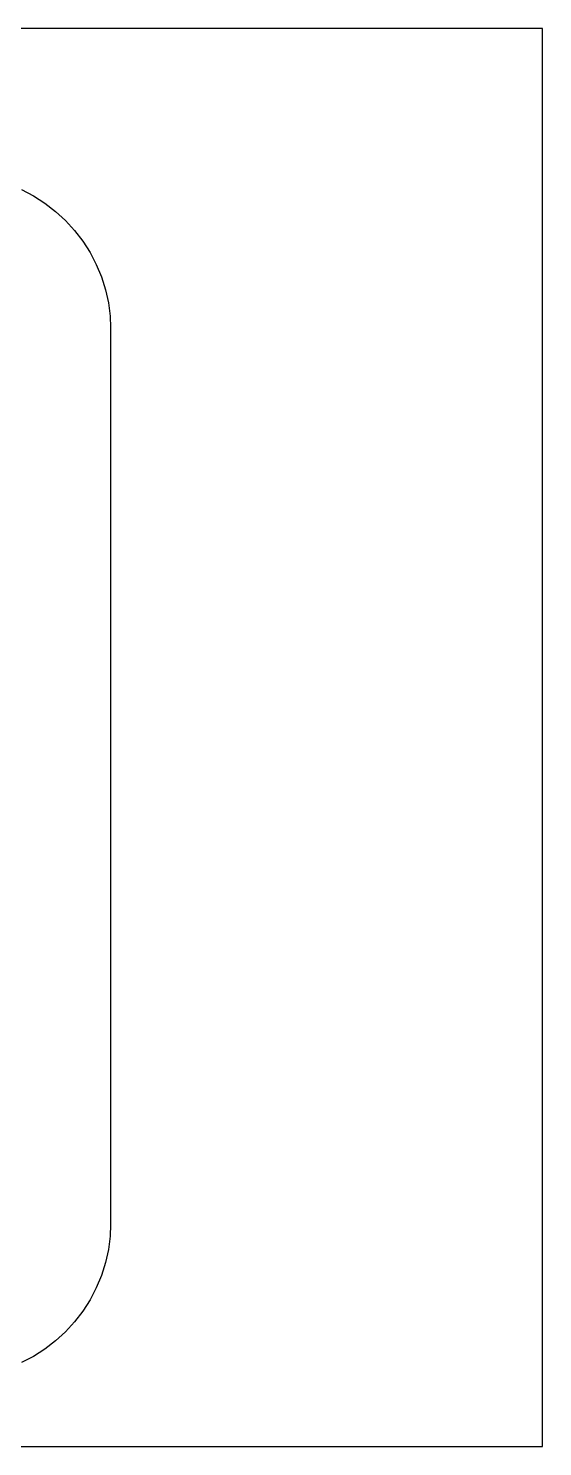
# Model space of a CAD drawing. Extents: x 30.8 to 69.6, y 43.1 to 81.2.
# Drawn here: x 55.77 to 69.6, y 43.12 to 81.24 of the extents above; entities that cross this region are included whole.
import ezdxf

# ---------------------------------------------------------------- set-up
doc = ezdxf.new("R2010")
doc.units = 0
for name, color, linetype in [('BOTTOM', 10, 'CONTINUOUS'), ('MIDDLE', 110, 'CONTINUOUS'), ('TOP', 230, 'CONTINUOUS')]:
    doc.layers.add(name, color=color, linetype=linetype)

msp = doc.modelspace()

# ---------------------------------------------------------------- linework, layer by layer
at = {"layer": 'BOTTOM'}
msp.add_lwpolyline([(69.5976, 81.2419), (30.8468, 81.2419), (30.8468, 43.117), (69.5976, 43.117), (69.5976, 81.2419)], close=True, dxfattribs=at)
at = {"layer": 'MIDDLE'}
msp.add_lwpolyline([(69.5976, 81.2419), (30.8468, 81.2419), (30.8468, 43.117), (69.5976, 43.117), (69.5976, 81.2419)], close=True, dxfattribs=at)
at = {"layer": 'TOP'}
for points in [[(30.8468, 43.117), (69.5976, 43.117), (69.5976, 81.2419), (36.6289, 81.2419)], [(55.5837, 76.9062), (55.9051, 76.739), (56.2113, 76.5439), (56.4986, 76.3233), (56.7655, 76.0788), (57.01, 75.8119), (57.2306, 75.5246), (57.4257, 75.2184), (57.5929, 74.897), (57.7315, 74.5624), (57.8404, 74.2169), (57.9188, 73.8634), (57.9661, 73.504), (57.9796, 73.1966), (57.9796, 49.0842), (57.9661, 48.7768), (57.9188, 48.4174), (57.8404, 48.0639), (57.7315, 47.7184), (57.5929, 47.3838), (57.4257, 47.0624), (57.2306, 46.7562), (57.01, 46.4689), (56.7655, 46.202), (56.4986, 45.9575), (56.2113, 45.7369), (55.9051, 45.5418), (55.5837, 45.3746)]]:
    msp.add_lwpolyline(points, dxfattribs=at)

doc.saveas('drawing.dxf')
